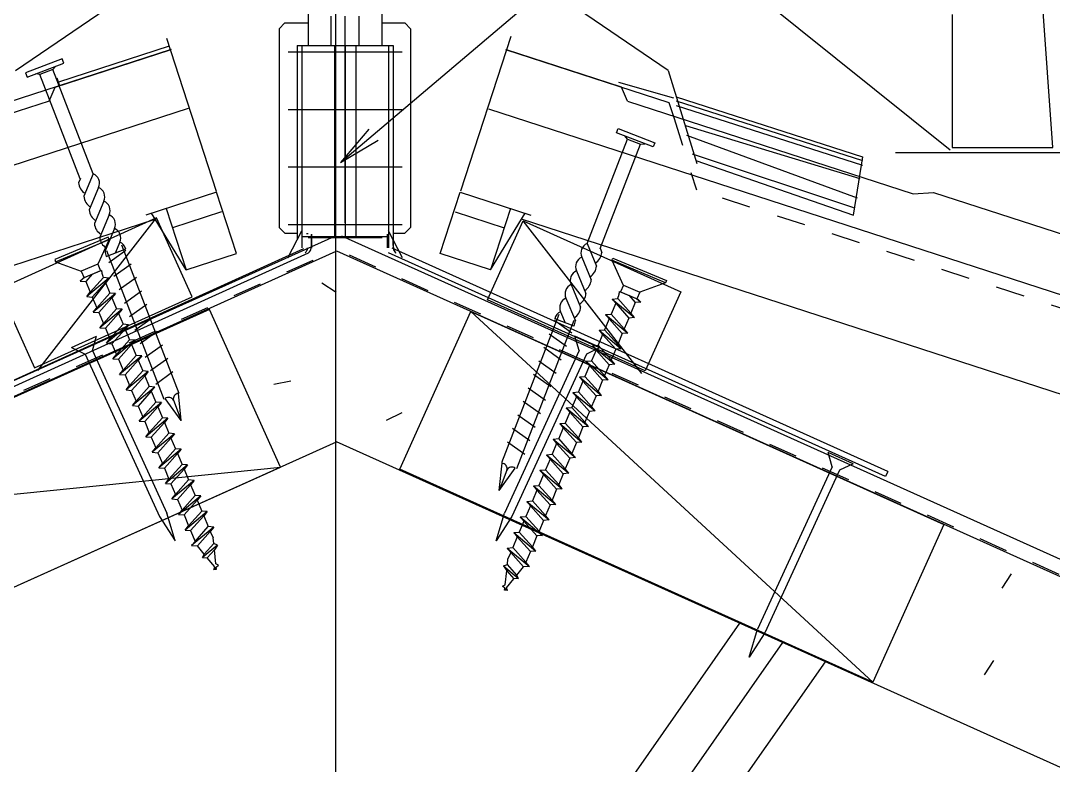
# Model space of a CAD drawing. Extents: x -1727 to 4652, y -2308 to 2357.
# Drawn here: x 668.7 to 847.9, y 470.2 to 599.5 of the extents above; entities that cross this region are included whole.
import ezdxf

# ---------------------------------------------------------------- set-up
doc = ezdxf.new("R2010")
doc.units = 0
doc.header["$LTSCALE"] = 5
for name, pattern in [('DASHDOT', [43, 40, -1, 1, -1]), ('DASHDOTX2', [63, 60, -1, 1, -1]), ('DASHED', [7, 6, -1]), ('DASHED2', [3, 2, -1]), ('DOT', [2, 1, -1])]:
    doc.linetypes.add(name, pattern=pattern)
for name, color, linetype in [('0-1', 7, 'CONTINUOUS'), ('0-2', 7, 'CONTINUOUS'), ('0-3', 7, 'CONTINUOUS'), ('0-4', 7, 'CONTINUOUS')]:
    doc.layers.add(name, color=color, linetype=linetype)

msp = doc.modelspace()

# ---------------------------------------------------------------- linework, layer by layer
at = {"layer": '0-1', "color": 7, "linetype": 'CONTINUOUS'}
for p, q in [((667.8454, 590.7923), (695.3762, 609.591)), ((781.0695, 590.8025), (753.5352, 609.5963)), ((781.0695, 590.8025), (786.0505, 574.6767)), ((814.7999, 575.7842), (782.4942, 586.1572)), ((814.8, 575.1141), (782.4943, 585.4871)), ((814.8001, 574.31), (782.4945, 584.683)), ((784.0469, 581.2379), (814.2776, 572.0527)), ((813.9209, 568.6641), (784.3144, 579.5435)), ((785.2062, 576.3332), (813.2075, 567.0589)), ((785.8304, 575.1739), (813.2222, 565.691)), ((813.2222, 565.691), (814.8071, 575.8307)), ((671.7181, 538.7489), (692.2869, 565.2223)), ((776.4664, 538.2322), (755.9023, 564.7093)), ((102.9661, 282.9583), (723.1989, 562.0598)), ((1342.477, 283.9495), (724.4469, 562.0598))]:
    msp.add_line(p, q, dxfattribs=at)
at = {"layer": '0-1', "color": 6, "linetype": 'CONTINUOUS'}
for p, q in [((718.5678, 601.2607), (718.5678, 595.1419)), ((722.5536, 600.2607), (722.5536, 595.1419)), ((724.9678, 600.2607), (724.9678, 564.3741)), ((727.382, 600.2607), (727.382, 595.1419)), ((731.3678, 601.2607), (731.3678, 595.1419)), ((713.5678, 598.0607), (714.5678, 599.0607)), ((714.5678, 599.0607), (718.5678, 599.0607)), ((731.3678, 599.0607), (735.3678, 599.0607)), ((735.3678, 599.0607), (736.3678, 598.0607)), ((713.5678, 598.0607), (713.5678, 563.5741)), ((736.3678, 598.0607), (736.3678, 563.5741)), ((716.6882, 595.1419), (733.3194, 595.1419)), ((716.6882, 595.1419), (716.6882, 561.6549)), ((717.5038, 595.1419), (717.5038, 560.0083)), ((723.1452, 595.1419), (723.1452, 562.0083)), ((725.0038, 595.1419), (725.0038, 562.0083)), ((726.8624, 595.1419), (726.8624, 562.0083)), ((732.5038, 595.1419), (732.5038, 560.0083)), ((733.3194, 595.1419), (733.3194, 561.6549)), ((713.5678, 563.5741), (714.5678, 562.5741)), ((714.5678, 562.5741), (716.6522, 562.5741)), ((715.0438, 558.2912), (717.5038, 563.0085)), ((734.9638, 558.2912), (732.5038, 563.0085)), ((733.2834, 562.5741), (735.3678, 562.5741)), ((735.3678, 562.5741), (736.3678, 563.5741)), ((716.6882, 561.6549), (716.7137, 561.4935)), ((717.5038, 562.0083), (732.5038, 562.0083)), ((718.6038, 561.8083), (731.4038, 561.8083)), ((719.096, 562.3363), (719.096, 560.0085)), ((719.1873, 562.4179), (719.1873, 560.0001)), ((732.3108, 562.3827), (732.3108, 560.0549)), ((732.5038, 562.3827), (732.5038, 560.5298)), ((733.3194, 561.6549), (733.2939, 561.4935)), ((733.3624, 562.3363), (733.3624, 560.0085)), ((632.1145, 521.0644), (717.8307, 559.9066)), ((632.5271, 520.1538), (718.6541, 559.182)), ((818.7486, 520.3391), (732.5379, 559.1821)), ((819.1593, 521.2506), (733.19, 559.9849)), ((819.1593, 521.2506), (818.7486, 520.3391)), ((819.1593, 521.2506), (818.7486, 520.3391))]:
    msp.add_line(p, q, dxfattribs=at)
at = {"layer": '0-1', "color": 6, "linetype": 'DASHDOTX2'}
for p, q in [((734.8815, 594.0083), (715.1261, 594.0083)), ((733.7815, 594.0083), (716.2261, 594.0083)), ((734.8815, 584.0083), (715.1261, 584.0083)), ((733.7815, 584.0083), (716.2261, 584.0083)), ((734.8815, 574.0083), (715.1261, 574.0083)), ((733.7815, 574.0083), (716.2261, 574.0083)), ((734.8815, 564.0083), (715.1261, 564.0083)), ((733.7815, 564.0083), (716.2261, 564.0083))]:
    msp.add_line(p, q, dxfattribs=at)
at = {"layer": '0-1', "color": 4, "linetype": 'CONTINUOUS'}
for p, q in [((675.9411, 592.8467), (669.5807, 590.3851)), ((669.8655, 589.6492), (676.2259, 592.1108)), ((674.3196, 590.991), (674.7885, 591.5545)), ((676.2259, 592.1108), (675.9411, 592.8467)), ((669.5807, 590.3851), (669.8655, 589.6492)), ((672.0299, 590.1048), (671.3029, 590.2055)), ((672.0299, 590.1048), (671.3029, 590.2055)), ((674.3196, 590.991), (672.0299, 590.1048)), ((679.0307, 572.0157), (672.0299, 590.1048)), ((681.3201, 572.9028), (674.3196, 590.991)), ((772.0745, 580.0053), (772.3593, 580.7412)), ((772.3593, 580.7412), (778.7197, 578.2796)), ((766.9803, 560.7973), (773.9808, 578.8855)), ((778.4349, 577.5437), (772.0745, 580.0053)), ((773.9808, 578.8855), (773.5119, 579.449)), ((773.9808, 578.8855), (776.2705, 577.9993)), ((769.2697, 559.9102), (776.2705, 577.9993)), ((776.2705, 577.9993), (776.9975, 578.1)), ((776.2705, 577.9993), (776.9975, 578.1)), ((778.7197, 578.2796), (778.4349, 577.5437)), ((679.0749, 572.0867), (678.7634, 571.3419)), ((681.3201, 572.9028), (679.6787, 568.9769)), ((682.2383, 570.5304), (680.5969, 566.6046)), ((682.2383, 570.5304), (680.5969, 566.6046)), ((683.1564, 568.158), (681.515, 564.2323)), ((683.1564, 568.158), (681.515, 564.2323)), ((684.0745, 565.7857), (682.4332, 561.8599)), ((684.0745, 565.7857), (682.4332, 561.8599)), ((684.9927, 563.4133), (683.3513, 559.4875)), ((684.9927, 563.4133), (683.3513, 559.4875)), ((683.8895, 561.8919), (674.6159, 557.9865)), ((674.7773, 557.6033), (684.0508, 561.5087)), ((684.0508, 561.5087), (682.0876, 557.2073)), ((684.0508, 561.5087), (683.8895, 561.8919)), ((685.9109, 561.041), (685.1117, 559.1297)), ((685.9109, 561.041), (685.1117, 559.1297)), ((766.9803, 560.7973), (768.6217, 556.8715)), ((683.5505, 558.5255), (686.9396, 559.8371)), ((683.5941, 559.5528), (693.5602, 533.8021)), ((686.9825, 559.5634), (683.99, 557.4163)), ((686.1941, 560.559), (696.1602, 534.8084)), ((769.2255, 559.9812), (769.537, 559.2364)), ((674.6159, 557.9865), (674.7773, 557.6033)), ((674.7773, 557.6033), (679.2103, 555.9956)), ((682.0796, 557.2039), (679.2103, 555.9956)), ((682.0796, 557.2039), (682.5667, 556.0473)), ((687.8887, 557.222), (684.8962, 555.075)), ((766.0622, 558.4249), (767.7036, 554.4991)), ((766.0622, 558.4249), (767.7036, 554.4991)), ((771.3021, 557.8691), (771.4635, 558.2523)), ((771.3021, 557.8691), (773.2653, 553.5677)), ((780.5757, 553.9637), (771.3021, 557.8691)), ((771.4635, 558.2523), (780.7371, 554.3469)), ((679.2343, 556.0057), (679.7295, 554.8297)), ((682.7353, 556.1183), (679.5527, 554.778)), ((682.5747, 556.0507), (679.6974, 554.839)), ((681.144, 555.4482), (680.0058, 554.1736)), ((765.144, 556.0526), (766.7854, 552.1268)), ((765.144, 556.0526), (766.7854, 552.1268)), ((679.7848, 554.8757), (679.0407, 554.2556)), ((679.0407, 554.2556), (679.5527, 554.778)), ((679.0407, 554.2556), (680.0058, 554.1736)), ((679.7214, 554.849), (679.7295, 554.8297)), ((680.0058, 554.1736), (680.7829, 552.3284)), ((684.0244, 554.7954), (680.1672, 551.5807)), ((680.7829, 552.3284), (683.0593, 554.8774)), ((683.4087, 554.0478), (681.1323, 551.4987)), ((684.0244, 554.7954), (683.0593, 554.8774)), ((684.0244, 554.7954), (683.4087, 554.0478)), ((683.4087, 554.0478), (684.1971, 552.1758)), ((688.7948, 554.8806), (685.8023, 552.7336)), ((764.2259, 553.6802), (765.8672, 549.7544)), ((764.2259, 553.6802), (765.8672, 549.7544)), ((780.5757, 553.9637), (776.1427, 552.3559)), ((780.7371, 554.3469), (780.5757, 553.9637)), ((680.1672, 551.5807), (680.7829, 552.3284)), ((685.1621, 552.0938), (681.305, 548.8791)), ((681.9206, 549.6268), (684.1971, 552.1758)), ((685.1621, 552.0938), (684.1971, 552.1758)), ((685.1621, 552.0938), (684.5465, 551.3462)), ((689.701, 552.5393), (686.7085, 550.3923)), ((772.6177, 552.4786), (775.8002, 551.1384)), ((772.7782, 552.411), (775.6556, 551.1993)), ((773.2734, 553.5643), (772.7863, 552.4076)), ((773.2734, 553.5643), (776.1427, 552.3559)), ((776.1187, 552.366), (775.6235, 551.19)), ((680.1672, 551.5807), (681.1323, 551.4987)), ((681.1323, 551.4987), (681.9206, 549.6268)), ((684.5465, 551.3462), (682.27, 548.7971)), ((684.5465, 551.3462), (685.3348, 549.4742)), ((690.6072, 550.1979), (687.6146, 548.051)), ((763.3077, 551.3078), (764.9491, 547.3821)), ((763.3077, 551.3078), (764.9491, 547.3821)), ((771.9443, 550.4081), (771.1559, 548.5362)), ((771.3286, 551.1558), (772.2936, 551.2378)), ((771.3286, 551.1558), (771.9443, 550.4081)), ((771.3286, 551.1558), (775.1857, 547.941)), ((771.9443, 550.4081), (774.2207, 547.8591)), ((774.5701, 548.6887), (772.2936, 551.2378)), ((774.209, 551.8085), (775.3472, 550.534)), ((775.3472, 550.534), (774.5701, 548.6887)), ((776.3122, 550.616), (775.3472, 550.534)), ((775.5682, 551.2361), (776.3122, 550.616)), ((775.6316, 551.2094), (775.6235, 551.19)), ((776.3122, 550.616), (775.8002, 551.1384)), ((681.305, 548.8791), (681.9206, 549.6268)), ((681.305, 548.8791), (682.27, 548.7971)), ((682.27, 548.7971), (683.0584, 546.9252)), ((686.2998, 549.3922), (682.4427, 546.1775)), ((683.0584, 546.9252), (685.3348, 549.4742)), ((685.6842, 548.6446), (683.4078, 546.0955)), ((686.2998, 549.3922), (685.3348, 549.4742)), ((686.2998, 549.3922), (685.6842, 548.6446)), ((685.6842, 548.6446), (686.4725, 546.7726)), ((762.1063, 548.4535), (752.1403, 522.7029)), ((762.3896, 548.9355), (763.1887, 547.0242)), ((762.3896, 548.9355), (763.1887, 547.0242)), ((770.1909, 548.4542), (771.1559, 548.5362)), ((770.1909, 548.4542), (770.8065, 547.7065)), ((770.1909, 548.4542), (774.048, 545.2394)), ((773.4324, 545.9871), (771.1559, 548.5362)), ((775.1857, 547.941), (774.5701, 548.6887)), ((682.4427, 546.1775), (683.0584, 546.9252)), ((687.4376, 546.6906), (683.5804, 543.4759)), ((684.1961, 544.2236), (686.4725, 546.7726)), ((687.4376, 546.6906), (686.4725, 546.7726)), ((687.4376, 546.6906), (686.8219, 545.943)), ((691.5133, 547.8565), (688.5208, 545.7096)), ((764.7063, 547.4473), (754.7402, 521.6967)), ((761.3179, 547.4579), (764.3104, 545.3109)), ((764.7499, 546.42), (761.3608, 547.7317)), ((770.8065, 547.7065), (770.0182, 545.8346)), ((770.8065, 547.7065), (773.083, 545.1575)), ((774.2207, 547.8591), (773.4324, 545.9871)), ((775.1857, 547.941), (774.2207, 547.8591)), ((677.5062, 542.7234), (681.8696, 544.7243)), ((682.4427, 546.1775), (683.4078, 546.0955)), ((683.4078, 546.0955), (684.1961, 544.2236)), ((683.4078, 546.0955), (684.1961, 544.2236)), ((686.8219, 545.943), (684.5455, 543.3939)), ((686.8219, 545.943), (687.6102, 544.071)), ((692.4194, 545.5153), (689.4269, 543.3682)), ((760.4117, 545.1165), (763.4042, 542.9695)), ((769.244, 542.7234), (764.8806, 544.7243)), ((769.6688, 545.0049), (768.8805, 543.133)), ((769.0531, 545.7526), (770.0182, 545.8346)), ((769.0531, 545.7526), (769.6688, 545.0049)), ((769.0531, 545.7526), (772.9103, 542.5378)), ((769.6688, 545.0049), (771.9452, 542.4559)), ((772.2946, 543.2855), (770.0182, 545.8346)), ((773.083, 545.1575), (772.2946, 543.2855)), ((774.048, 545.2394), (773.083, 545.1575)), ((774.048, 545.2394), (773.4324, 545.9871)), ((683.5804, 543.4759), (684.1961, 544.2236)), ((683.5804, 543.4759), (684.5455, 543.3939)), ((684.5455, 543.3939), (685.3338, 541.522)), ((688.5753, 543.989), (684.7182, 540.7743)), ((685.3338, 541.522), (687.6102, 544.071)), ((687.9596, 543.2414), (685.6832, 540.6923)), ((688.5753, 543.989), (687.6102, 544.071)), ((688.5753, 543.989), (687.9596, 543.2414)), ((687.9596, 543.2414), (688.748, 541.3694)), ((693.3256, 543.1739), (690.3331, 541.0269)), ((767.9154, 543.051), (768.8805, 543.133)), ((767.9154, 543.051), (771.7726, 539.8363)), ((767.9154, 543.051), (768.5311, 542.3033)), ((771.1569, 540.5839), (768.8805, 543.133)), ((772.9103, 542.5378), (772.2946, 543.2855)), ((679.8852, 541.6134), (692.8041, 513.4348)), ((681.1572, 542.1977), (694.0762, 514.018)), ((684.7182, 540.7743), (685.3338, 541.522)), ((689.713, 541.2875), (685.8559, 538.0727)), ((686.4715, 538.8204), (688.748, 541.3694)), ((689.713, 541.2875), (688.748, 541.3694)), ((689.713, 541.2875), (689.0974, 540.5398)), ((765.593, 542.1977), (752.674, 514.018)), ((766.865, 541.6134), (753.9461, 513.4348)), ((759.5056, 542.7752), (762.4981, 540.6281)), ((768.5311, 542.3033), (767.7427, 540.4314)), ((768.5311, 542.3033), (770.8075, 539.7543)), ((771.9452, 542.4559), (771.1569, 540.5839)), ((771.9452, 542.4559), (771.1569, 540.5839)), ((772.9103, 542.5378), (771.9452, 542.4559)), ((684.7182, 540.7743), (685.6832, 540.6923)), ((685.6832, 540.6923), (686.4715, 538.8204)), ((689.0974, 540.5398), (686.8209, 537.9907)), ((689.0974, 540.5398), (689.8857, 538.6678)), ((694.2318, 540.8325), (691.2393, 538.6855)), ((758.5994, 540.4338), (761.5919, 538.2869)), ((767.3933, 539.6017), (766.605, 537.7298)), ((766.7777, 540.3494), (767.7427, 540.4314)), ((766.7777, 540.3494), (767.3933, 539.6017)), ((766.7777, 540.3494), (770.6348, 537.1347)), ((767.3933, 539.6017), (769.6698, 537.0527)), ((770.0192, 537.8823), (767.7427, 540.4314)), ((770.8075, 539.7543), (770.0192, 537.8823)), ((771.7726, 539.8363), (770.8075, 539.7543)), ((771.7726, 539.8363), (771.1569, 540.5839)), ((685.8559, 538.0727), (686.4715, 538.8204)), ((685.8559, 538.0727), (686.8209, 537.9907)), ((686.8209, 537.9907), (687.6093, 536.1188)), ((690.8508, 538.5859), (686.9936, 535.3711)), ((687.6093, 536.1188), (689.8857, 538.6678)), ((690.2351, 537.8382), (687.9587, 535.2891)), ((690.8508, 538.5859), (689.8857, 538.6678)), ((690.8508, 538.5859), (690.2351, 537.8382)), ((690.2351, 537.8382), (691.0234, 535.9662)), ((695.1379, 538.4912), (692.1454, 536.3442)), ((757.6933, 538.0924), (760.6858, 535.9455)), ((765.6399, 537.6478), (766.605, 537.7298)), ((765.6399, 537.6478), (766.2556, 536.9001)), ((765.6399, 537.6478), (769.4971, 534.4331)), ((768.8814, 535.1807), (766.605, 537.7298)), ((770.6348, 537.1347), (770.0192, 537.8823)), ((686.9936, 535.3711), (687.6093, 536.1188)), ((691.9885, 535.8843), (688.1313, 532.6695)), ((688.747, 533.4172), (691.0234, 535.9662)), ((691.9885, 535.8843), (691.0234, 535.9662)), ((691.9885, 535.8843), (691.3728, 535.1366)), ((756.7871, 535.7511), (759.7796, 533.6041)), ((766.2556, 536.9001), (765.4673, 535.0282)), ((766.2556, 536.9001), (768.532, 534.3511)), ((769.6698, 537.0527), (768.8814, 535.1807)), ((770.6348, 537.1347), (769.6698, 537.0527)), ((686.9936, 535.3711), (687.9587, 535.2891)), ((687.9587, 535.2891), (688.747, 533.4172)), ((691.3728, 535.1366), (689.0964, 532.5875)), ((691.3728, 535.1366), (692.1612, 533.2647)), ((696.5846, 530.0593), (696.0761, 534.7755)), ((765.1179, 534.1985), (764.3295, 532.3266)), ((764.5022, 534.9462), (765.4673, 535.0282)), ((764.5022, 534.9462), (765.1179, 534.1985)), ((764.5022, 534.9462), (768.3594, 531.7315)), ((765.1179, 534.1985), (767.3943, 531.6495)), ((767.7437, 532.4791), (765.4673, 535.0282)), ((768.532, 534.3511), (767.7437, 532.4791)), ((769.4971, 534.4331), (768.532, 534.3511)), ((769.4971, 534.4331), (768.8814, 535.1807)), ((688.1313, 532.6695), (688.747, 533.4172)), ((688.1313, 532.6695), (689.0964, 532.5875)), ((689.0964, 532.5875), (689.8847, 530.7156)), ((693.1262, 533.1827), (689.2691, 529.9679)), ((689.8847, 530.7156), (692.1612, 533.2647)), ((692.5106, 532.435), (690.2341, 529.8859)), ((693.1262, 533.1827), (692.1612, 533.2647)), ((693.1262, 533.1827), (692.5106, 532.435)), ((692.5106, 532.435), (693.2989, 530.5631)), ((696.5846, 530.0593), (693.7864, 533.8894)), ((695.222, 533.5801), (696.5846, 530.0593)), ((755.881, 533.4098), (758.8735, 531.2628)), ((763.3645, 532.2446), (764.3295, 532.3266)), ((763.3645, 532.2446), (763.9801, 531.4969)), ((763.3645, 532.2446), (767.2216, 529.0299)), ((766.606, 529.7776), (764.3295, 532.3266)), ((768.3594, 531.7315), (767.7437, 532.4791)), ((689.2691, 529.9679), (689.8847, 530.7156)), ((694.264, 530.4811), (690.4068, 527.2663)), ((691.0225, 528.014), (693.2989, 530.5631)), ((694.264, 530.4811), (693.2989, 530.5631)), ((694.264, 530.4811), (693.6483, 529.7334)), ((754.9748, 531.0684), (757.9673, 528.9214)), ((763.9801, 531.4969), (763.1918, 529.625)), ((763.9801, 531.4969), (766.2566, 528.9479)), ((767.3943, 531.6495), (766.606, 529.7776)), ((768.3594, 531.7315), (767.3943, 531.6495)), ((689.2691, 529.9679), (690.2341, 529.8859)), ((690.2341, 529.8859), (691.0225, 528.014)), ((693.6483, 529.7334), (691.3719, 527.1843)), ((693.6483, 529.7334), (694.4366, 527.8615)), ((754.0687, 528.7271), (757.0612, 526.5801)), ((762.8424, 528.7953), (762.0541, 526.9234)), ((762.2268, 529.543), (763.1918, 529.625)), ((762.2268, 529.543), (762.8424, 528.7953)), ((762.2268, 529.543), (766.0839, 526.3283)), ((762.8424, 528.7953), (765.1188, 526.2463)), ((765.4682, 527.076), (763.1918, 529.625)), ((766.2566, 528.9479), (765.4682, 527.076)), ((767.2216, 529.0299), (766.2566, 528.9479)), ((767.2216, 529.0299), (766.606, 529.7776)), ((690.4068, 527.2663), (691.0225, 528.014)), ((690.4068, 527.2663), (691.3719, 527.1843)), ((691.3719, 527.1843), (692.1602, 525.3124)), ((695.4017, 527.7795), (691.5445, 524.5647)), ((692.1602, 525.3124), (694.4366, 527.8615)), ((694.786, 527.0318), (692.5096, 524.4828)), ((695.4017, 527.7795), (694.4366, 527.8615)), ((695.4017, 527.7795), (694.786, 527.0318)), ((694.786, 527.0318), (695.5744, 525.1599)), ((761.089, 526.8414), (762.0541, 526.9234)), ((761.089, 526.8414), (761.7047, 526.0937)), ((761.089, 526.8414), (764.9462, 523.6267)), ((764.3305, 524.3744), (762.0541, 526.9234)), ((766.0839, 526.3283), (765.4682, 527.076)), ((691.5445, 524.5647), (692.1602, 525.3124)), ((696.5394, 525.0779), (692.6823, 521.8631)), ((693.2979, 522.6108), (695.5744, 525.1599)), ((696.5394, 525.0779), (695.5744, 525.1599)), ((696.5394, 525.0779), (695.9238, 524.3302)), ((753.1625, 526.3857), (756.155, 524.2387)), ((761.7047, 526.0937), (760.9164, 524.2218)), ((761.7047, 526.0937), (763.9811, 523.5447)), ((765.1188, 526.2463), (764.3305, 524.3744)), ((766.0839, 526.3283), (765.1188, 526.2463)), ((691.5445, 524.5647), (692.5096, 524.4828)), ((692.5096, 524.4828), (693.2979, 522.6108)), ((695.9238, 524.3302), (693.6473, 521.7812)), ((695.9238, 524.3302), (696.7121, 522.4583)), ((760.567, 523.3921), (759.7786, 521.5202)), ((759.9513, 524.1398), (760.9164, 524.2218)), ((759.9513, 524.1398), (760.567, 523.3921)), ((759.9513, 524.1398), (763.8084, 520.9251)), ((760.567, 523.3921), (762.8434, 520.8431)), ((763.1928, 521.6728), (760.9164, 524.2218)), ((763.9811, 523.5447), (763.1928, 521.6728)), ((764.9462, 523.6267), (763.9811, 523.5447)), ((764.9462, 523.6267), (764.3305, 524.3744)), ((813.1458, 522.5427), (808.7824, 524.5436)), ((692.6823, 521.8631), (693.2979, 522.6108)), ((692.6823, 521.8631), (693.6473, 521.7812)), ((693.6473, 521.7812), (694.4357, 519.9092)), ((697.6771, 522.3763), (693.82, 519.1615)), ((694.4357, 519.9092), (696.7121, 522.4583)), ((697.0615, 521.6286), (694.785, 519.0796)), ((697.6771, 522.3763), (696.7121, 522.4583)), ((697.6771, 522.3763), (697.0615, 521.6286)), ((697.0615, 521.6286), (697.8498, 519.7567)), ((751.7159, 517.9539), (752.2243, 522.6701)), ((751.7159, 517.9539), (754.514, 521.7839)), ((753.0785, 521.4746), (751.7159, 517.9539)), ((758.8136, 521.4382), (759.7786, 521.5202)), ((758.8136, 521.4382), (759.4292, 520.6905)), ((758.8136, 521.4382), (762.6707, 518.2235)), ((762.0551, 518.9712), (759.7786, 521.5202)), ((763.8084, 520.9251), (763.1928, 521.6728)), ((809.4948, 522.017), (796.5758, 493.8373)), ((810.7668, 521.4328), (797.8479, 493.2541)), ((693.82, 519.1615), (694.4357, 519.9092)), ((698.8149, 519.6747), (694.9577, 516.4599)), ((695.5734, 517.2076), (697.8498, 519.7567)), ((698.8149, 519.6747), (697.8498, 519.7567)), ((698.8149, 519.6747), (698.1992, 518.927)), ((759.4292, 520.6905), (758.6409, 518.8186)), ((759.4292, 520.6905), (761.7057, 518.1415)), ((762.8434, 520.8431), (762.0551, 518.9712)), ((763.8084, 520.9251), (762.8434, 520.8431)), ((693.82, 519.1615), (694.785, 519.0796)), ((694.785, 519.0796), (695.5734, 517.2076)), ((698.1992, 518.927), (695.9228, 516.378)), ((698.1992, 518.927), (698.9875, 517.0551)), ((758.2915, 517.989), (757.5032, 516.117)), ((757.6758, 518.7366), (758.6409, 518.8186)), ((757.6758, 518.7366), (758.2915, 517.989)), ((757.6758, 518.7366), (761.533, 515.5219)), ((758.2915, 517.989), (760.5679, 515.4399)), ((760.9173, 516.2696), (758.6409, 518.8186)), ((761.7057, 518.1415), (760.9173, 516.2696)), ((762.6707, 518.2235), (761.7057, 518.1415)), ((762.6707, 518.2235), (762.0551, 518.9712)), ((694.9577, 516.4599), (695.5734, 517.2076)), ((694.9577, 516.4599), (695.9228, 516.378)), ((695.9228, 516.378), (696.7111, 514.506)), ((699.9526, 516.9731), (696.0954, 513.7584)), ((696.7111, 514.506), (698.9875, 517.0551)), ((699.3369, 516.2254), (697.0605, 513.6764)), ((699.9526, 516.9731), (698.9875, 517.0551)), ((699.9526, 516.9731), (699.3369, 516.2254)), ((699.3369, 516.2254), (700.1253, 514.3535)), ((756.5381, 516.035), (757.5032, 516.117)), ((756.5381, 516.035), (757.1538, 515.2874)), ((756.5381, 516.035), (760.3953, 512.8203)), ((759.7796, 513.568), (757.5032, 516.117)), ((761.533, 515.5219), (760.9173, 516.2696)), ((696.0954, 513.7584), (696.7111, 514.506)), ((701.0903, 514.2715), (697.2332, 511.0568)), ((697.8488, 511.8044), (700.1253, 514.3535)), ((701.0903, 514.2715), (700.1253, 514.3535)), ((701.0903, 514.2715), (700.4747, 513.5238)), ((757.1538, 515.2874), (756.3654, 513.4154)), ((757.1538, 515.2874), (759.4302, 512.7383)), ((760.5679, 515.4399), (759.7796, 513.568)), ((761.533, 515.5219), (760.5679, 515.4399)), ((692.8041, 513.4348), (695.5244, 509.1813)), ((695.5244, 509.1813), (694.0762, 514.018)), ((696.0954, 513.7584), (697.0605, 513.6764)), ((697.0605, 513.6764), (697.8488, 511.8044)), ((700.4747, 513.5238), (698.1982, 510.9748)), ((700.4747, 513.5238), (701.263, 511.6519)), ((751.2258, 509.1813), (752.674, 514.018)), ((753.9461, 513.4348), (751.2258, 509.1813)), ((756.016, 512.5858), (755.2277, 510.7138)), ((755.4004, 513.3334), (756.3654, 513.4154)), ((755.4004, 513.3334), (756.016, 512.5858)), ((755.4004, 513.3334), (759.2575, 510.1187)), ((756.016, 512.5858), (758.2925, 510.0367)), ((758.6419, 510.8664), (756.3654, 513.4154)), ((759.4302, 512.7383), (758.6419, 510.8664)), ((760.3953, 512.8203), (759.4302, 512.7383)), ((760.3953, 512.8203), (759.7796, 513.568)), ((697.2332, 511.0568), (697.8488, 511.8044)), ((697.2332, 511.0568), (698.1982, 510.9748)), ((698.1982, 510.9748), (698.9866, 509.1028)), ((702.2281, 511.5699), (698.3709, 508.3552)), ((698.9866, 509.1028), (701.263, 511.6519)), ((701.6124, 510.8222), (699.3802, 508.3227)), ((702.2281, 511.5699), (701.263, 511.6519)), ((702.2281, 511.5699), (701.6124, 510.8222)), ((701.6124, 510.8222), (702.0912, 509.6853)), ((754.2626, 510.6318), (755.2277, 510.7138)), ((754.2626, 510.6318), (758.1198, 507.4171)), ((754.2626, 510.6318), (754.8783, 509.8842)), ((757.5041, 508.1648), (755.2277, 510.7138)), ((759.2575, 510.1187), (758.6419, 510.8664)), ((698.3709, 508.3552), (698.9866, 509.1028)), ((702.1992, 508.7246), (702.0912, 509.6853)), ((754.8783, 509.8842), (754.09, 508.0122)), ((754.8783, 509.8842), (757.1547, 507.3351)), ((758.2925, 510.0367), (757.5041, 508.1648)), ((759.2575, 510.1187), (758.2925, 510.0367)), ((698.3709, 508.3552), (699.3802, 508.3227)), ((700.5558, 506.8844), (699.3802, 508.3227)), ((702.8812, 508.4644), (700.2832, 506.2992)), ((700.5558, 506.8844), (702.1992, 508.7246)), ((702.3211, 507.6402), (701.0768, 506.2469)), ((702.8812, 508.4644), (702.1992, 508.7246)), ((702.8812, 508.4644), (702.3211, 507.6402)), ((702.5962, 505.1936), (702.3211, 507.6402)), ((753.1249, 507.9303), (754.09, 508.0122)), ((753.1249, 507.9303), (756.9821, 504.7155)), ((753.1249, 507.9303), (753.7406, 507.1826)), ((753.7406, 507.1826), (753.2618, 506.0457)), ((753.7406, 507.1826), (755.9728, 504.6831)), ((756.3664, 505.4632), (754.09, 508.0122)), ((757.1547, 507.3351), (756.3664, 505.4632)), ((758.1198, 507.4171), (757.1547, 507.3351)), ((758.1198, 507.4171), (757.5041, 508.1648)), ((700.2832, 506.2992), (700.5558, 506.8844)), ((700.2832, 506.2992), (701.0768, 506.2469)), ((702.3741, 504.6597), (701.0768, 506.2469)), ((753.1538, 505.085), (753.2618, 506.0457)), ((756.9821, 504.7155), (756.3664, 505.4632)), ((702.1993, 504.2392), (702.3741, 504.6597)), ((702.1993, 504.2392), (702.5065, 504.4978)), ((702.1993, 504.2392), (702.7012, 504.2595)), ((702.7012, 504.2595), (702.5065, 504.4978)), ((703.0496, 504.955), (702.5962, 505.1936)), ((702.6599, 504.6269), (703.0496, 504.955)), ((702.7012, 504.2595), (702.6599, 504.6269)), ((752.4718, 504.8247), (753.1538, 505.085)), ((752.4718, 504.8247), (755.0697, 502.6595)), ((752.4718, 504.8247), (753.0319, 504.0006)), ((752.7568, 501.5539), (753.0319, 504.0006)), ((753.0319, 504.0006), (754.2762, 502.6073)), ((754.7972, 503.2448), (753.1538, 505.085)), ((754.7972, 503.2448), (755.9728, 504.6831)), ((756.9821, 504.7155), (755.9728, 504.6831)), ((752.9788, 501.02), (754.2762, 502.6073)), ((755.0697, 502.6595), (754.2762, 502.6073)), ((755.0697, 502.6595), (754.7972, 503.2448)), ((752.3033, 501.3153), (752.7568, 501.5539)), ((752.6931, 500.9873), (752.3033, 501.3153)), ((752.6517, 500.6198), (752.6931, 500.9873)), ((752.6517, 500.6198), (752.8465, 500.8581)), ((753.1537, 500.5995), (752.6517, 500.6198)), ((753.1537, 500.5995), (752.8465, 500.8581)), ((753.1537, 500.5995), (752.9788, 501.02)), ((795.1276, 489.0006), (796.5758, 493.8373)), ((797.8479, 493.2541), (795.1276, 489.0006))]:
    msp.add_line(p, q, dxfattribs=at)
at = {"layer": '0-1', "color": 6, "linetype": 'DASHED'}
msp.add_line((718.3343, 562.5083), (718.6038, 562.5083), dxfattribs=at)
at = {"layer": '0-1', "color": 7, "linetype": 'DOT'}
for p in [(103.8861, 280.9108), (1341.2958, 281.7651)]:
    msp.add_line(p, (723.5402, 559.7519), dxfattribs=at)
at = {"layer": '0-1', "color": 4, "linetype": 'DASHED2'}
for p, q in [((681.1572, 542.1977), (681.8696, 544.7243)), ((765.593, 542.1977), (764.8806, 544.7243)), ((677.5062, 542.7234), (679.8852, 541.6134)), ((769.244, 542.7234), (766.865, 541.6134)), ((809.4948, 522.017), (808.7824, 524.5436)), ((813.1458, 522.5427), (810.7668, 521.4328))]:
    msp.add_line(p, q, dxfattribs=at)
at = {"layer": '0-1', "color": 3, "linetype": 'CONTINUOUS'}
for points in [[(664.9382, 552.8906), (671.1046, 539.2163), (698.4523, 551.548), (692.2869, 565.2223), (664.9382, 552.8906)], [(783.2487, 552.3727), (777.0799, 538.6995), (749.7345, 551.0361), (755.9023, 564.7093), (783.2487, 552.3727)]]:
    msp.add_lwpolyline(points, close=True, dxfattribs=at)
at = {"layer": '0-1', "color": 4, "linetype": 'CONTINUOUS'}
for points in [[(682.7353, 556.1183), (682.7425, 556.0526), (682.7507, 555.9871), (682.7599, 555.9218), (682.7702, 555.8566), (682.7815, 555.7917), (682.7938, 555.727), (682.8071, 555.6625), (682.8213, 555.5983), (682.8366, 555.5344), (682.8529, 555.4707), (682.8702, 555.4073), (682.8885, 555.3442), (682.9078, 555.2815), (682.9281, 555.219), (682.9493, 555.1569), (682.9715, 555.0952), (682.9947, 555.0338), (683.0189, 554.9728), (683.044, 554.9122), (683.07, 554.852)], [(772.2829, 551.2123), (772.309, 551.2725), (772.3341, 551.3331), (772.3583, 551.3941), (772.3815, 551.4555), (772.4037, 551.5173), (772.4249, 551.5794), (772.4452, 551.6418), (772.4644, 551.7046), (772.4827, 551.7677), (772.5, 551.831), (772.5163, 551.8947), (772.5316, 551.9587), (772.5459, 552.0229), (772.5592, 552.0874), (772.5715, 552.1521), (772.5828, 552.217), (772.593, 552.2821), (772.6023, 552.3475), (772.6105, 552.413), (772.6177, 552.4786)]]:
    msp.add_lwpolyline(points, dxfattribs=at)
for centre, radius, start, end in [((680.6046, 571.2619), 1.79, 335.8763, 426.4387), ((681.0573, 571.4828), 2.2981, 183.5154, 239.817), ((681.5227, 568.8896), 1.79, 335.8763, 426.4387), ((681.9726, 569.1179), 2.2981, 183.5154, 239.817), ((682.4409, 566.5173), 1.79, 335.8763, 426.4387), ((682.8907, 566.7455), 2.2981, 183.5154, 239.817), ((683.359, 564.145), 1.79, 335.8763, 426.4387), ((683.8089, 564.3732), 2.2981, 183.5154, 239.817), ((684.2772, 561.7725), 1.79, 335.8763, 426.4387), ((684.727, 562.0008), 2.2981, 183.5154, 239.817), ((685.1953, 559.4002), 1.79, 14.0306, 66.4387), ((767.6958, 559.1565), 1.79, 113.5613, 204.1237), ((685.6452, 559.6285), 2.2981, 183.5154, 207.9698), ((767.2431, 559.3773), 2.2981, 300.183, 356.4846), ((766.7777, 556.7841), 1.79, 113.5613, 204.1237), ((765.8595, 554.4118), 1.79, 113.5613, 204.1237), ((766.3278, 557.0124), 2.2981, 300.183, 356.4846), ((764.9414, 552.0395), 1.79, 113.5613, 204.1237), ((765.4097, 554.6401), 2.2981, 300.183, 356.4846), ((764.4916, 552.2677), 2.2981, 300.183, 356.4846), ((764.0232, 549.6671), 1.79, 113.5613, 204.1237), ((763.1051, 547.2947), 1.79, 113.5613, 165.9694), ((763.5734, 549.8953), 2.2981, 300.183, 356.4846), ((762.6552, 547.523), 2.2981, 332.0302, 356.4846), ((694.3721, 533.1225), 0.9653, 28.3196, 127.3888), ((696.1585, 533.8138), 0.9653, 94.9262, 193.9954), ((752.1419, 521.7084), 0.9653, 346.0046, 445.0738), ((753.9283, 521.017), 0.9653, 52.6112, 151.6804)]:
    msp.add_arc(centre, radius, start, end, dxfattribs=at)
at = {"layer": '0-1', "color": 6, "linetype": 'DASHED'}
msp.add_arc((718.3343, 562.5583), 0.05, 206.8972, 270, dxfattribs=at)
at = {"layer": '0-1', "color": 6, "linetype": 'CONTINUOUS'}
for centre, radius, start, end in [((736.9783, 560.9937), 3.7182, 172.2745, 210.0571), ((717.5038, 560.0085), 1, 304.9144, 360), ((718.096, 560.0085), 1, 304.9144, 360), ((734.3624, 560.0085), 1, 180, 235.0856)]:
    msp.add_arc(centre, radius, start, end, dxfattribs=at)
at = {"layer": '0-2', "color": 2, "linetype": 'CONTINUOUS'}
for p, q in [((735.0707, 653.183), (829.9987, 577.037)), ((847.8107, 577.426), (844.5517, 623.056)), ((830.3107, 600.504), (830.3107, 577.426)), ((753.7502, 596.7138), (745.0262, 569.8544)), ((694.4618, 595.0439), (675.2517, 588.8131)), ((693.996, 596.4488), (702.6271, 569.8602)), ((694.8103, 594.4762), (666.4617, 585.2737)), ((674.7062, 587.9336), (694.668, 594.4081)), ((752.8472, 594.4691), (781.1943, 585.2618)), ((772.9502, 587.9231), (752.9894, 594.401)), ((675.0181, 589.5333), (675.4579, 588.1774)), ((673.6535, 585.4895), (674.7062, 587.9336)), ((772.4048, 588.8027), (781.9993, 586.0388)), ((774.0025, 585.4789), (772.9502, 587.9231)), ((697.7705, 584.1888), (392.4157, 485.0665)), ((673.6535, 585.4895), (624.1033, 569.4181)), ((749.8852, 584.1822), (1055.2232, 485.0081)), ((774.0025, 585.4789), (823.5499, 569.399)), ((781.1943, 585.2618), (782.0151, 582.645)), ((830.3107, 577.426), (847.8107, 577.426)), ((702.6808, 569.695), (690.4146, 565.7132)), ((706.1366, 559.0491), (702.6808, 569.695)), ((741.5148, 559.0439), (744.9725, 569.6893)), ((744.9725, 569.6893), (757.238, 565.7054)), ((823.5499, 569.399), (827.1024, 569.6363)), ((827.1024, 569.6363), (1053.2871, 496.1716)), ((693.947, 566.8599), (697.4029, 556.2139)), ((703.582, 566.2864), (695.034, 563.5116)), ((744.0707, 566.2808), (752.6183, 563.5045)), ((753.7058, 566.8527), (750.2481, 556.2073)), ((374.1946, 461.9144), (692.0635, 565.0143)), ((697.4029, 556.2139), (691.4379, 566.0454)), ((750.2481, 556.2073), (756.2147, 566.0377)), ((1073.4404, 461.8529), (755.589, 565.0068)), ((697.4029, 556.2139), (706.1366, 559.0491)), ((750.2481, 556.2073), (741.5148, 559.0439))]:
    msp.add_line(p, q, dxfattribs=at)
at = {"layer": '0-2', "color": 2, "linetype": 'DOT'}
for p in [(782.0151, 582.645), (1080.5614, 474.4256)]:
    msp.add_line(p, (785.9445, 570.1175), dxfattribs=at)
at = {"layer": '0-3', "color": 7, "linetype": 'CONTINUOUS'}
msp.add_line((820.5115, 576.5745), (901.5832, 576.5671), dxfattribs=at)
for points in [[(724.192, 574.842), (894.648, 719.2561), (924.648, 719.2561)], [(729.1064, 580.6438), (724.192, 574.842), (730.7224, 578.7364)]]:
    msp.add_lwpolyline(points, dxfattribs=at)
at = {"layer": '0-4', "color": 4, "linetype": 'DASHDOT'}
msp.add_line((723.3751, 233.7828), (723.3751, 880.0737), dxfattribs=at)
at = {"layer": '0-4', "color": 4, "linetype": 'CONTINUOUS'}
for p, q in [((66.1301, 263.638), (723.454, 559.433)), ((1422.2416, 245.0326), (723.5724, 559.433)), ((78.5003, 236.1165), (723.5132, 526.3716)), ((1409.8715, 217.5111), (723.5132, 526.3716))]:
    msp.add_line(p, q, dxfattribs=at)
at = {"layer": '0-4', "color": 7, "linetype": 'CONTINUOUS'}
for p, q in [((720.9471, 553.9794), (723.4517, 552.3281)), ((746.8021, 548.9797), (816.5642, 484.6893)), ((715.5876, 536.9111), (712.6488, 536.3075)), ((734.8214, 531.423), (732.1394, 530.0798)), ((619.4062, 512.4022), (713.7901, 521.9773)), ((840.573, 503.4584), (838.922, 500.9541)), ((689.7201, 346.677), (793.4934, 494.8806)), ((703.9792, 353.0936), (800.9196, 491.5388)), ((718.2384, 359.5102), (808.3459, 488.197)), ((837.508, 488.4275), (835.8566, 485.9227))]:
    msp.add_line(p, q, dxfattribs=at)
at = {"layer": '0-4', "color": 3, "linetype": 'CONTINUOUS'}
for p, q in [((701.4792, 549.335), (619.4062, 512.4022)), ((713.7901, 521.9773), (701.4792, 549.335)), ((734.4912, 521.622), (746.8021, 548.9797)), ((746.8021, 548.9797), (828.8751, 512.047)), ((723.3754, 487.963), (723.3754, 547.1785)), ((631.7171, 485.0446), (713.7901, 521.9773)), ((816.5642, 484.6893), (734.4912, 521.622)), ((828.8751, 512.047), (816.5642, 484.6893))]:
    msp.add_line(p, q, dxfattribs=at)

doc.saveas('drawing.dxf')
